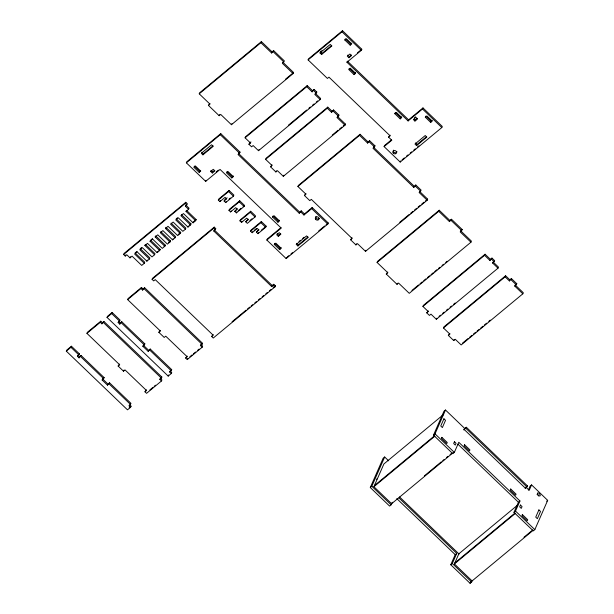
<?xml version="1.0" encoding="UTF-8"?>
<svg xmlns="http://www.w3.org/2000/svg" width="614" height="614" viewBox="0 0 614 614"><rect width="100%" height="100%" fill="white"/><g stroke="black" fill="none" stroke-linecap="round" stroke-linejoin="round"><path stroke-width="0.92" d="M66.32 351.147L66.796 350.064L71.416 346.227L79.467 353.948L77.448 356.312L79.06 357.855L81.079 355.498L104.15 377.633L102.131 379.997L107.496 385.147L109.515 382.783L130.982 403.375L128.963 405.739L130.575 407.282L127.489 409.837L66.32 351.147L70.94 347.309L71.416 346.227M102.377 322.749L103.919 321.467L161.873 377.073L160.331 378.347L161.942 379.897L161.467 380.979L146.562 393.336L144.958 391.786L146.493 390.512L125.033 369.92L123.491 371.194L118.126 366.044L119.669 364.77L86.935 333.364L87.411 332.281L100.773 321.206L102.377 322.749L101.901 323.831L100.297 322.289L100.773 321.206M77.448 356.312L77.924 355.23L79.536 356.772L79.06 357.855M123.637 254.503L124.112 253.413L185.773 202.29L187.385 203.833L185.367 206.197L188.582 209.29L186.019 211.416L195.674 220.687L193.103 222.813L183.448 213.549L180.877 215.675L190.54 224.947L187.968 227.073L178.306 217.809L175.742 219.935L185.397 229.206L182.826 231.332L173.171 222.068L170.6 224.202L180.263 233.466L177.692 235.592L168.029 226.328L165.465 228.462L175.12 237.725L172.549 239.859L162.894 230.588L160.323 232.721L169.986 241.985L167.415 244.119L157.752 234.847L155.188 236.981L164.844 246.245L162.273 248.378L152.617 239.107L150.046 241.241L159.701 250.504L157.138 252.638L147.475 243.367L144.904 245.5L154.567 254.764L151.996 256.898L142.341 247.634L139.769 249.76L149.425 259.024L146.861 261.157L137.198 251.893L134.627 254.019L144.29 263.291L141.719 265.417L132.064 256.153L130.007 257.857L126.783 254.764L125.248 256.046L123.637 254.503L185.298 203.372L185.773 202.29M125.248 256.046L125.724 254.963M282.839 62.214L293.569 72.513L293.093 73.596L231.432 124.719L220.702 114.419L219.16 115.701L208.43 105.401L209.973 104.127L199.235 93.827L199.711 92.745L261.38 41.622L272.109 51.914L271.634 53.004L260.904 42.704L261.38 41.622M130.007 257.857L130.483 256.767M101.901 323.831L103.919 321.467M107.02 317.4L107.496 316.317L112.124 312.48L120.175 320.201L118.157 322.565L119.768 324.108L121.779 321.744L144.858 343.886L142.839 346.25L148.204 351.392L150.223 349.036L171.69 369.628L169.671 371.992L171.275 373.535L168.198 376.09L107.02 317.4L111.648 313.562L112.124 312.48M144.904 245.5L145.388 244.418L155.043 253.682L154.567 254.764M208.43 105.401L209.934 103.467M150.046 241.241L152.449 238.554M304.452 213.933L312.165 207.547L328.26 222.989L327.784 224.072L286.162 258.586L266.844 240.051L281.235 228.116L220.058 169.433L205.675 181.36L186.357 162.825L186.833 161.743L220.748 133.622L240.066 152.157L238.048 154.521L299.218 213.212L301.236 210.848L304.452 213.933L303.976 215.023L300.76 211.93M143.085 289.002L144.628 287.72L202.582 343.326L201.039 344.6L202.651 346.142L202.175 347.232L187.27 359.581L185.658 358.039L187.201 356.765L165.734 336.173L164.199 337.447L158.826 332.297L160.369 331.023L127.643 299.617L128.119 298.534L141.473 287.459L143.085 289.002L142.609 290.084L140.997 288.542L141.473 287.459M155.188 236.981L155.664 235.899L165.32 245.163L164.844 246.245M118.157 322.565L118.632 321.483L120.244 323.025L119.768 324.108M144.29 263.291L144.766 262.201L135.103 252.937L137.037 251.341M146.861 261.157L147.337 260.075M149.425 259.024L149.9 257.941L140.245 248.678L141.527 247.611M165.465 228.462L165.941 227.372L175.596 236.643L175.12 237.725M157.138 252.638L157.614 251.556M102.131 379.997L104.15 377.633M159.701 250.504L160.177 249.422L150.522 240.158M219.16 115.701L219.635 114.618M142.609 290.084L144.628 287.72M202.935 154.835L213.212 146.316L211.6 144.774L201.323 153.293L202.935 154.835L203.411 153.753L212.951 145.84M211.646 336.495L213.188 335.221L155.235 279.616L153.692 280.897L152.08 279.347L152.556 278.265L214.225 227.142L215.829 228.684L213.818 231.048L271.764 286.654L273.783 284.29L275.394 285.832L274.918 286.915L213.258 338.038L211.646 336.495L213.15 334.561M199.166 172.357L200.709 171.083L195.344 165.933L193.801 167.208L199.166 172.357L200.671 170.423M185.367 206.197L185.842 205.114L189.058 208.2L188.582 209.29M169.986 241.985L170.462 240.903L160.799 231.631M107.496 385.147L109.515 382.783M172.549 239.859L173.025 238.769M118.126 366.044L119.63 364.11M186.019 211.416L186.495 210.333L196.15 219.597L195.674 220.687M186.357 162.825L220.272 134.704L220.748 133.622M180.263 233.466L180.739 232.384L171.076 223.112M205.675 181.36L206.15 180.278M185.397 229.206L185.873 228.124L176.218 218.853L177.5 217.786M210.671 171.452L211.147 170.37L212.759 171.912L212.283 172.994L210.671 171.452L213.242 169.326L214.854 170.869L212.283 172.994M231.432 124.719L231.908 123.637M123.491 371.194L123.967 370.112M187.968 227.073L188.444 225.99M190.54 224.947L191.015 223.857L181.353 214.593M193.103 222.813L193.579 221.731L196.15 219.597M142.839 346.25L144.858 343.886M271.634 53.004L273.652 50.64L284.382 60.932L282.363 63.296L293.093 73.596M148.204 351.392L150.223 349.036M158.826 332.297L160.331 330.363M312.587 90.757L314.13 89.483L316.816 92.054L315.274 93.328L320.638 98.478L320.163 99.56L258.502 150.691L253.137 145.541L251.594 146.815L248.908 144.244L250.451 142.962L245.086 137.82L245.562 136.73L307.223 85.607L312.587 90.757L312.112 91.839L306.747 86.697L307.223 85.607M224.102 201.031L226.666 198.905L225.062 197.355L219.919 201.615L218.308 200.072L218.784 198.99L229.06 190.47L233.896 195.098L233.42 196.188L225.706 202.574L224.102 201.031L224.578 199.949L227.142 197.815M219.919 201.615L220.395 200.532M130.575 407.282L131.051 406.199L129.976 405.163M231.8 177.93L233.343 176.655L227.971 171.506L226.428 172.787L231.8 177.93L233.305 175.995M248.908 144.244L250.412 142.31M218.308 200.072L228.585 191.553L229.06 190.47M250.451 142.962L250.926 141.88M152.08 279.347L213.749 228.224L214.225 227.142M225.706 202.574L226.182 201.492M213.818 231.048L214.294 229.966L272.24 285.564L271.764 286.654M144.958 391.786L146.462 389.852M234.748 211.339L237.319 209.213L235.707 207.67L230.572 211.93L228.961 210.387L229.436 209.297L239.713 200.778L244.541 205.414L244.065 206.496L236.359 212.889L234.748 211.339L237.15 208.66M230.572 211.93L231.048 210.84M258.502 150.691L258.978 149.601M161.467 380.979L159.855 379.437L160.331 378.347M159.855 379.437L161.873 377.073M228.961 210.387L239.237 201.86L239.713 200.778M236.359 212.889L236.835 211.799M169.671 371.992L171.69 369.628M168.198 376.09L168.673 375.008M384.095 146.608L391.809 140.215L388.585 137.129L390.128 135.847L328.958 77.157L327.416 78.439L308.098 59.903L308.573 58.821L342.489 30.7L361.807 49.235L361.331 50.317L346.941 62.244L408.11 120.935L422.501 109.008L422.977 107.926L442.295 126.461L441.819 127.543L400.198 162.05L384.095 146.608L384.571 145.518L391.578 139.708M171.275 373.535L171.751 372.445L170.147 370.902M337.416 116.399L345.467 124.12L344.991 125.21L283.323 176.333L277.421 170.669L275.878 171.943L270.513 166.801L272.056 165.519L265.616 159.341L266.092 158.258L327.761 107.135L332.051 111.257L331.575 112.339L327.285 108.218L327.761 107.135M245.723 221.815L248.294 219.689L246.682 218.147L241.548 222.406L239.936 220.856L240.412 219.774L250.689 211.254L255.516 215.89L255.04 216.972L247.335 223.366L245.723 221.815L248.133 219.137M241.548 222.406L242.023 221.316M185.658 358.039L187.163 356.105M319.986 52.927L330.263 44.408L331.867 45.95L321.59 54.469L319.986 52.927L321.928 50.624M239.936 220.856L250.213 212.337L250.689 211.254M270.513 166.801L272.017 164.859M187.27 359.581L187.746 358.499M321.59 54.469L322.066 53.387L331.614 45.474M275.878 171.943L276.354 170.861M256.376 232.13L258.947 229.997L257.335 228.454L252.193 232.714L250.589 231.171L251.065 230.081L261.341 221.562L266.169 226.198L265.693 227.28L257.987 233.673L256.376 232.13L258.778 229.444M202.175 347.232L200.563 345.682L201.039 344.6M200.563 345.682L202.582 343.326M312.112 91.839L314.13 89.483M252.193 232.714L252.669 231.631M308.098 59.903L342.013 31.782L342.489 30.7M320.163 99.56L314.798 94.418L316.816 92.054M250.589 231.171L260.866 222.652L261.341 221.562M257.987 233.673L258.463 232.591M283.323 176.333L283.798 175.251M344.83 40.002L345.306 38.92L350.671 44.07L350.195 45.152L344.83 40.002L346.373 38.728L351.738 43.87L350.195 45.152M272.578 217.057L273.053 215.974L278.418 221.124L277.942 222.207L272.578 217.057L274.12 215.783L279.485 220.933L277.942 222.207M266.844 240.051L267.32 238.961L280.989 227.633M346.941 62.244L347.417 61.162L408.586 119.853L408.11 120.935M348.929 57.724L351.5 55.59L349.888 54.047L347.317 56.173L348.929 57.724L351.331 55.037M419.608 191.422L427.659 199.151L427.183 200.233L365.522 251.356L357.471 243.635L355.928 244.909L350.563 239.767L352.106 238.485L311.321 199.358L309.786 200.64L304.414 195.49L305.956 194.208L297.905 186.487L298.389 185.405L360.05 134.282L368.101 142.003L367.625 143.085L359.574 135.364L360.05 134.282M274.289 244.433L274.765 243.351L280.13 248.501L279.654 249.583L274.289 244.433L275.832 243.152L281.197 248.302L279.654 249.583M331.575 112.339L333.594 109.975L338.959 115.125L336.94 117.489L344.991 125.21M278.288 236.321L280.859 234.187L279.247 232.645L276.676 234.778L278.288 236.321L280.69 233.642M354.055 74.586L355.59 73.304L350.226 68.162L348.683 69.436L354.055 74.586L355.56 72.652M304.414 195.49L305.918 193.556M299.218 213.212L301.236 210.848M286.162 258.586L286.638 257.496M303.976 215.023L311.689 208.63L312.165 207.547M296.301 244.418L296.777 243.336L298.389 244.879L297.913 245.961L296.301 244.418L306.578 235.899L308.19 237.441L297.913 245.961M367.625 143.085L369.636 140.721L375.008 145.871L372.99 148.235L413.767 187.362L415.785 184.998L421.15 190.148L419.132 192.512L427.183 200.233M394.833 113.713L395.309 112.631L400.673 117.773L400.198 118.863L394.833 113.713L396.375 112.431L401.74 117.581L400.198 118.863M388.585 137.129L390.09 135.187M350.563 239.767L352.068 237.825M355.928 244.909L356.404 243.827M414.926 121.042L417.497 118.916L415.885 117.366L413.322 119.5L414.926 121.042L417.328 118.364M400.198 162.05L400.673 160.968M365.522 251.356L365.998 250.274M425.318 117.228L425.794 116.146L431.158 121.288L430.683 122.378L425.318 117.228L426.86 115.946L432.225 121.096L430.683 122.378M416.568 145.595L426.845 137.075L425.241 135.533L414.964 144.052L416.568 145.595L417.044 144.513L426.592 136.6M449.947 220.533L451.49 219.252L462.219 229.552L460.677 230.826L471.414 241.125L470.938 242.208L409.269 293.331L398.54 283.039L396.997 284.313L386.267 274.021L387.81 272.739L377.073 262.447L377.549 261.357L439.217 210.234L449.947 220.533L449.471 221.616L438.741 211.316L439.217 210.234M413.767 187.362L415.785 184.998M386.267 274.021L387.772 272.079M396.997 284.313L397.473 283.231M449.471 221.616L451.49 219.252M498 268.18L492.635 263.03L493.111 261.948L498.476 267.098L498 268.18L436.339 319.303L430.974 314.153L429.432 315.435L426.745 312.856L428.288 311.582L422.923 306.432L423.399 305.35L485.06 254.227L490.432 259.369L489.957 260.459L484.584 255.309L485.06 254.227M470.938 242.208L460.201 231.915L462.219 229.552M426.745 312.856L428.25 310.922M436.339 319.303L436.815 318.221M392.246 502.267L391.141 504.8L389.598 506.074L370.28 487.539L383.128 458.267L384.671 456.993L388.693 460.853M370.28 487.539L371.823 486.265L384.671 456.993M509.889 279.869L511.431 278.587L516.796 283.737L515.253 285.019L523.305 292.74L522.829 293.822L461.168 344.945L455.258 339.281L453.723 340.563L448.35 335.413L449.893 334.139L443.454 327.96L443.93 326.871L505.598 275.747L509.889 279.869L509.413 280.951L505.122 276.83L505.598 275.747M453.278 452.587L391.617 503.71L373.903 486.725L383.903 463.954L443.362 414.657M448.35 335.413L449.855 333.479M453.723 340.563L454.199 339.481M489.957 260.459L491.967 258.095L494.654 260.666L492.635 263.03M528.339 490.049L530.043 486.181L531.586 484.899L547.68 500.349L534.832 529.621L533.29 530.895L513.972 512.368L515.514 511.086L519.958 500.97L458.788 442.28L454.345 452.395L452.802 453.677L433.484 435.142L443.953 411.288L445.495 410.014L464.813 428.541L464.337 429.631L525.507 488.322M433.484 435.142L435.027 433.86L445.495 410.014M509.413 280.951L511.431 278.587M522.829 293.822L514.778 286.101L515.253 285.019M514.778 286.101L516.796 283.737M463.9 429.992L466.356 427.267L527.526 485.958L525.2 488.575M472.373 580.314L471.629 582.018L470.086 583.3L450.768 564.765L455.212 554.649L456.755 553.367L399.016 497.977M450.768 564.765L452.311 563.491L456.755 553.367M533.029 530.419L472.105 580.936L454.398 563.951L458.835 553.828L517.564 505.138M470.086 583.3L470.831 581.596M513.972 512.368L518.416 502.244L519.958 500.97M531.586 484.899L529.207 490.325L525.983 487.232M199.235 93.827L260.904 42.704M272.109 51.914L273.652 50.64M285.495 79.206L293.569 72.513M350.671 44.07L351.699 43.218M245.086 137.82L306.747 86.697M212.759 171.912L214.685 170.316M357.486 52.812L361.807 49.235M216.22 171.928L218.377 170.132M240.066 152.157L238.524 153.431L299.693 212.122M288.342 125.256L306.693 110.044M308.896 108.218L310.362 106.997M312.564 105.171L314.03 103.958M316.233 102.131L317.707 100.911M265.616 159.341L327.285 108.218M158.896 250.489L160.177 249.422M164.038 246.229L165.32 245.163M168.528 242.499L170.462 240.903M178.167 234.51L180.739 232.384M189.726 224.924L191.015 223.857M332.051 111.257L333.594 109.975M228.991 199.166L230.388 198.007M337.93 115.977L338.959 115.125M86.935 333.364L100.297 322.289M127.643 299.617L140.997 288.542M238.24 210.64L241.041 208.315M243.144 206.573L244.541 205.414M332.251 135.08L338.122 130.206M339.596 128.994L341.791 127.167M343.264 125.947L345.467 124.12M78.439 354.8L79.467 353.948M79.536 356.772L81.079 355.498M120.244 323.025L121.779 321.744M249.913 220.533L252.016 218.791M297.905 186.487L359.574 135.364M254.142 230.411L256.345 228.585M261.265 230.265L266.169 226.198M368.101 142.003L369.636 140.721M400.673 117.773L401.702 116.921M278.418 221.124L279.447 220.272M373.98 146.723L375.008 145.871M408.586 119.853L422.977 107.926M414.435 117.88L415.724 116.813M431.158 121.288L432.187 120.436M280.13 248.501L281.158 247.649M298.98 241.509L300.446 240.289M302.648 238.462L304.122 237.25M298.389 244.879L307.929 236.966M402.132 159.755L404.319 157.936M406.514 156.125L407.972 154.912M410.167 153.093L411.626 151.888M413.813 150.069L415.279 148.857M417.466 147.045L418.925 145.833M287.367 256.89L288.826 255.685M291.021 253.866L292.479 252.653M318.766 230.856L324.606 226.013M326.072 224.808L328.26 222.989M272.24 285.564L273.783 284.29M149.877 389.898L152.717 387.541M154.137 386.367L155.557 385.185M189.872 356.734L192.005 354.969M193.425 353.794L195.551 352.029M197.677 350.264L199.097 349.09M232.084 321.744L246.03 310.177M247.496 308.957L249.698 307.138M251.172 305.918L252.638 304.697M254.841 302.871L256.307 301.658M258.509 299.832L259.975 298.611M262.178 296.785L263.652 295.572M265.854 293.745L267.32 292.525M269.523 290.698L270.989 289.486M273.192 287.659L275.394 285.832M129.201 407.727L131.051 406.199M399.76 222.276L409.308 214.363M410.774 213.15L412.976 211.323M414.442 210.103L416.645 208.276M418.119 207.064L420.321 205.237M421.787 204.017L423.99 202.19M425.456 200.978L427.659 199.151M377.073 262.447L438.741 211.316M411.948 290.422L418.556 284.942M420.022 283.729L422.225 281.903M423.698 280.682L425.893 278.856M427.367 277.643L429.57 275.816M431.036 274.596L433.238 272.769M434.704 271.557L436.907 269.73M438.373 268.51L439.847 267.297M442.049 265.471L443.515 264.25M445.718 262.424L447.184 261.211M422.923 306.432L484.584 255.309M490.432 259.369L491.967 258.095M439.018 316.394L440.484 315.174M442.686 313.347L444.152 312.135M446.355 310.308L447.829 309.088M450.031 307.261L451.497 306.048M453.7 304.222L455.166 303.001M443.454 327.96L505.122 276.83M462.373 343.257L468.244 338.383M469.718 337.17L471.92 335.344M473.386 334.123L475.589 332.297M477.055 331.084L479.258 329.257M480.724 328.037L482.926 326.211M484.4 324.998L486.595 323.171M488.798 321.345L490.271 320.124M376.528 479.265L377.556 478.413M374.379 485.643L434.574 435.733M373.903 486.725L434.835 436.209M463.716 429.455L466.356 427.267M424.389 475.85L441.274 461.851M442.74 460.638L444.214 459.418M446.409 457.591L447.882 456.379M450.085 454.552L451.551 453.332M525.676 487.493L527.526 485.958M454.874 562.861L515.069 512.959M454.398 563.951L515.323 513.434M546.652 501.201L547.68 500.349M523.965 537.25L532.775 529.943M342.013 31.782L361.331 50.317M422.501 109.008L441.819 127.543M347.793 55.091L349.404 56.634M414.335 118.932L415.402 119.96M349.159 68.354L354.531 73.503M320.462 51.845L322.066 53.387M415.44 142.962L417.044 144.513M369.16 141.811L374.532 146.961M415.31 186.08L420.674 191.23M451.014 220.342L461.743 230.634M491.492 259.177L494.178 261.748M373.466 147.153L414.243 186.28M510.955 279.677L516.32 284.819M273.176 51.722L283.906 62.022M313.654 90.565L316.34 93.136M333.118 111.057L338.483 116.207M311.689 208.63L327.784 224.072M220.272 134.704L239.59 153.239M226.911 171.697L232.276 176.847M201.799 152.211L203.411 153.753M277.152 233.696L278.764 235.239M228.585 191.553L233.42 196.188M250.213 212.337L255.04 216.972M239.237 201.86L244.065 206.496M260.866 222.652L265.693 227.28M194.277 166.125L199.642 171.275M465.88 428.349L527.05 487.04M457.929 444.214L518.416 502.244M435.027 433.86L454.345 452.395M515.514 511.086L534.832 529.621M213.749 228.224L215.353 229.774M273.307 285.372L274.918 286.915M185.298 203.372L186.909 204.922M399.545 496.941L459.103 554.089M396.79 498.599L455.212 554.649M371.823 486.265L391.141 504.8M452.311 563.491L471.629 582.018M144.152 288.803L202.106 344.408M111.648 313.562L119.699 321.283M121.303 322.834L144.382 344.968M149.747 350.118L171.206 370.71M143.315 345.16L148.68 350.31M103.444 322.557L161.398 378.155M70.94 347.309L78.991 355.038M80.603 356.58L103.674 378.715M109.039 383.865L130.506 404.457M102.607 378.907L107.972 384.057M396.997 151.696A1.896 1.619 23.7 0 1 394.518 152.587A1.896 1.619 23.7 0 1 393.566 150.146M319.272 218.361A1.896 1.619 23.7 0 1 315.788 217.241M315.842 216.819A1.896 1.619 23.7 0 1 316.01 216.427M536.974 494.285A1.896 0.906 50.3 0 1 537.334 494.5M537.695 494.807A1.896 0.906 50.3 0 1 538.025 495.168M538.309 495.567A1.896 0.906 50.3 0 1 538.524 495.982M443.93 418.786L440.76 426.009L442.372 427.559L445.541 420.329L443.93 418.786M441.88 437.36L441.405 438.442L446.769 443.592L447.245 442.502L441.88 437.36M454.452 441.719L453.662 443.523L455.273 445.073L456.064 443.262L454.452 441.719M464.568 444.743L464.092 445.825L469.457 450.975L469.933 449.893L464.568 444.743M510.71 489.02L510.234 490.102L515.606 495.252L516.082 494.163L510.71 489.02M520.457 505.038L519.667 506.849L521.271 508.392L522.069 506.588L520.457 505.038M522.368 514.578L521.892 515.668L527.257 520.81L527.733 519.728L522.368 514.578M538.908 509.904L535.738 517.134L537.35 518.676L540.52 511.454L538.908 509.904M393.129 152.894A1.896 1.619 23.7 0 0 396.345 153.162A1.896 1.619 23.7 0 0 394.679 150.537A1.896 1.619 23.7 0 0 393.129 152.894M315.581 219.175A1.896 1.619 23.7 0 0 318.796 219.451A1.896 1.619 23.7 0 0 317.123 216.819A1.896 1.619 23.7 0 0 315.581 219.175M537.611 494.163A1.896 0.906 50.3 0 0 540.036 495.912A1.896 0.906 50.3 0 0 538.877 493.226A1.896 0.906 50.3 0 0 537.611 494.163"/></g></svg>
